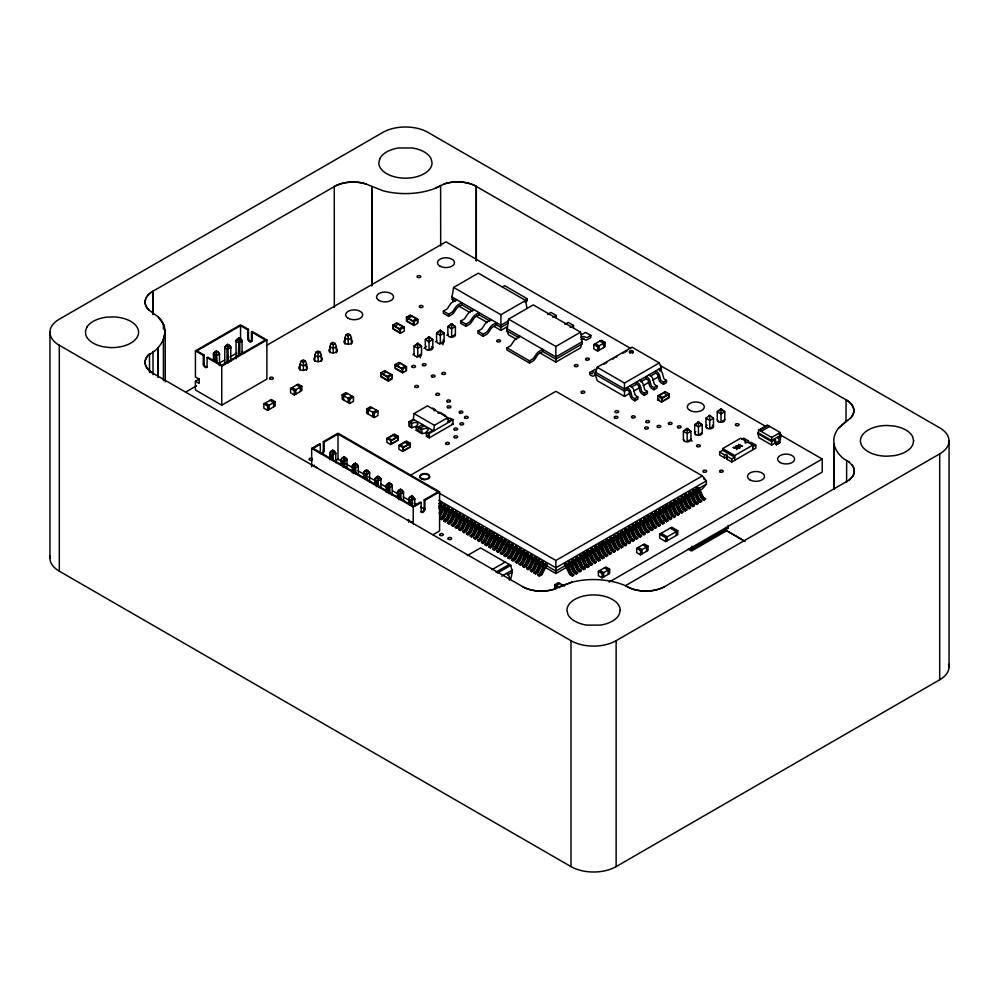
<?xml version="1.0" encoding="UTF-8"?>
<svg xmlns="http://www.w3.org/2000/svg" width="999" height="999" viewBox="0 0 999 999"><rect width="100%" height="100%" fill="white"/><g stroke="black" fill="none" stroke-linecap="round" stroke-linejoin="round"><path stroke-width="1.5" d="M780.207 440.097L780.931 436.263L780.207 432.505L771.665 437.425L771.665 445.03L775.324 442.919M774.525 439.96C776.997 435.914 773.513 450.237 779.769 441.62L779.769 442.757L776.273 444.78L775.049 443.119A2.135 1.236 60 0 1 775.024 442.532L774.525 439.96L771.603 441.645L758.054 433.816L758.778 429.995L767.319 425.062L780.207 432.505M778.271 438.099L778.021 436.813L779.769 441.62M417.395 427.11L414.81 426.76L411.75 427.759L408.928 426.123L408.928 421.79L413.324 419.243L414.098 413.586L427.46 405.869L447.777 417.607L448.551 422.365L447.614 421.828L452.01 419.293M447.777 417.607L434.415 425.312L433.641 430.981L413.324 419.243M453.084 301.773L452.01 296.99L453.621 287.437L478.346 273.164L525.636 300.462L527.022 308.666M516.658 339.473L508.553 334.79L506.943 330.881L508.553 319.143L533.279 304.87L580.569 332.18L582.18 341.745L580.569 347.827L555.844 362.1L539.635 352.734M382.317 190.472L366.321 184.141A26.498 15.297 0 0 0 334.328 186.576L152.859 291.258A26.598 15.36 0 0 0 148.639 309.79L158.142 316.845L163.374 324.288L165.185 332.242L163.374 340.184L163.474 380.482M510.764 578.921L512.35 572.127L510.764 565.334L480.581 547.902L467.307 555.569M344.892 343.956L344.892 337.799L346.079 334.752L348.127 333.566L350.274 334.815L351.461 337.899L351.461 344.056M300.05 370.204L300.05 364.048L301.261 360.989L303.284 359.827L305.407 361.051L306.618 364.148L306.618 370.292M314.797 361.338L314.797 355.182L316.009 352.123L318.019 350.961L320.142 352.185L321.366 355.282L321.366 361.426M329.845 352.647L329.845 346.491L331.056 343.444L333.079 342.27L335.202 343.506L336.413 346.591L336.413 352.747M629.82 393.356L624.475 396.441L597.277 380.731L595.129 374.213L597.152 367.27L632.005 347.153L659.315 362.924L661.35 367.707L661.35 369.88L659.515 370.929M606.318 363.174L606.418 362.962A4.083 2.36 60 0 1 606.905 362.4M625.436 352.135L625.524 351.935A4.083 2.36 60 0 1 625.836 351.523M439.098 506.893L440.222 504.395L441.858 503.446L438.898 508.716M439.16 513.224L442.52 505.719L444.155 504.782L445.616 505.619L440.422 515.896M440.072 512.549L442.869 506.293L444.155 505.556L445.616 506.406M440.072 515.322L443.981 506.568L445.616 505.619M442.37 516.645L446.278 507.892L447.914 506.943L449.375 507.792L444.193 518.069L441.521 519.605L440.059 518.756L442.37 516.645L443.831 517.482L447.752 508.741L449.375 507.792M446.078 509.715L442.719 517.22L440.059 518.756M446.128 518.818L450.037 510.064L451.673 509.115L453.146 509.965L447.952 520.242L445.292 521.778L443.818 520.929L446.128 518.818L447.602 519.655L451.511 510.914L453.146 509.965M449.837 511.888L446.478 519.393L443.818 520.929M449.887 520.991L453.808 512.237L455.432 511.288L456.905 512.137L451.71 522.415L449.051 523.951L447.577 523.101L449.887 520.991L451.361 521.828L455.269 513.086L456.905 512.137M453.658 523.151L457.567 514.41L459.203 513.461L460.664 514.31L455.469 524.587L452.809 526.123L451.348 525.274L453.658 523.151L455.119 524L459.028 515.259L460.664 514.31M454.57 522.489L456.243 518.731M457.417 525.324L461.326 516.583L462.962 515.634L464.435 516.483L459.24 526.76L456.568 528.296L455.107 527.447L457.417 525.324L458.878 526.173L462.799 517.432L464.435 516.483M459.453 522.152L461.688 517.157L462.962 516.421L464.435 517.27M461.176 527.497L465.097 518.756L466.72 517.807L468.194 518.656L462.999 528.933L460.339 530.469L458.866 529.62L461.176 527.497L462.649 528.346L466.558 519.605L468.194 518.656M464.885 520.579L461.538 528.084L458.866 529.62M464.947 529.67L468.856 520.929L470.492 519.98L471.953 520.829L466.758 531.093L464.098 532.642L462.637 531.793L464.947 529.67L466.408 530.519L470.317 521.778L471.953 520.829M465.297 530.257L469.205 521.503M468.706 531.843L472.614 523.101L474.25 522.152L475.711 523.001L470.529 533.266L467.857 534.815L466.396 533.966L468.706 531.843L470.167 532.692L474.088 523.938L475.711 523.001M469.055 532.43L472.964 523.676M472.465 534.015L476.373 525.274L478.009 524.325L479.483 525.174L474.288 535.439L471.628 536.987L470.154 536.138L472.465 534.015L473.938 534.865L477.847 526.111L479.483 525.174M473.376 533.341L476.735 525.849M476.223 536.188L480.144 527.447L481.768 526.498L483.241 527.347L478.046 537.612L475.387 539.148L473.913 538.311L476.223 536.188L477.697 537.037L481.605 528.284L483.241 527.347M476.585 536.763L479.932 529.27M479.995 538.361L483.903 529.607L485.539 528.671L487 529.52L481.818 539.785L479.145 541.321L477.684 540.484L479.995 538.361L481.456 539.21L485.364 530.457L487 529.52M480.344 538.936L484.253 530.194L485.539 529.458L487 530.294M483.753 540.534L487.662 531.78L489.298 530.844L490.771 531.693L485.576 541.957L482.917 543.493L481.443 542.657L483.753 540.534L485.214 541.383L489.135 532.629L490.771 531.693M486.338 536.113L488.024 532.367M487.512 542.707L491.433 533.953L493.056 533.016L494.53 533.866L489.335 544.13L486.675 545.666L485.202 544.817L487.512 542.707L488.986 543.556L492.894 534.802L494.53 533.866M488.424 542.032L491.221 535.789M491.283 544.88L495.192 536.126L496.828 535.189L498.289 536.038L493.094 546.303L490.434 547.839L488.973 546.99L491.283 544.88L492.744 545.729L496.653 536.975L498.289 536.038M488.973 546.99L491.633 545.454L494.98 537.962M495.042 547.052L498.951 538.299L500.586 537.362L502.047 538.211L496.865 548.476L494.193 550.012L492.732 549.163L495.042 547.052L496.503 547.902L500.424 539.148L502.047 538.211M498.751 540.134L495.392 547.627L496.865 548.476M498.801 549.225L502.709 540.471L504.345 539.535L505.819 540.384L500.624 550.649L497.964 552.185L496.491 551.336L498.801 549.225L500.274 550.074L504.183 541.321L505.819 540.384M499.712 548.551L504.345 539.535M502.559 551.398L506.481 542.644L508.116 541.708L509.577 542.557L504.383 552.822L501.723 554.358L500.249 553.508L502.559 551.398L504.033 552.247L507.942 543.493L509.577 542.557M503.484 550.724L506.83 543.219L508.116 542.482L509.577 543.331M506.331 553.571L510.239 544.817L511.875 543.881L513.336 544.717L508.154 554.994L505.482 556.53L504.02 555.681L506.331 553.571L507.792 554.42L511.713 545.666L513.336 544.717M510.039 546.64L506.68 554.145L504.02 555.681M510.089 555.744L513.998 546.99L515.634 546.053L517.107 546.89L511.913 557.167L509.253 558.703L507.779 557.854L510.089 555.744L511.563 556.593L515.472 547.839L517.107 546.89M513.798 548.813L510.439 556.318L507.779 557.854M513.848 557.917L517.769 549.163L519.393 548.226L520.866 549.063L515.671 559.34L513.011 560.876L511.538 560.027L513.848 557.917L515.322 558.766L519.23 550.012L520.866 549.063M517.619 560.089L521.528 551.336L523.164 550.387L524.625 551.236L519.43 561.513L516.77 563.049L515.309 562.2L517.619 560.089L519.08 560.926L522.989 552.185L524.625 551.236M518.531 559.415L520.204 555.669M521.378 562.262L525.287 553.508L526.923 552.559L528.384 553.409L523.201 563.686L520.529 565.222L519.068 564.373L521.378 562.262L522.839 563.099L526.76 554.358L528.384 553.409M523.414 559.09L525.649 554.083L526.923 553.346L528.384 554.195M525.137 564.435L529.045 555.681L530.681 554.732L532.155 555.581L526.96 565.859L524.3 567.395L522.827 566.545L525.137 564.435L526.61 565.272L530.519 556.53L532.155 555.581M528.846 557.504L525.499 565.009L522.827 566.545M528.908 566.595L532.817 557.854L534.453 556.905L535.914 557.754L530.719 568.031L528.059 569.567L526.598 568.718L528.908 566.595L530.369 567.444L534.278 558.703L535.914 557.754M529.258 567.182L533.166 558.429M532.667 568.768L536.575 560.027L538.211 559.078L539.672 559.927L534.49 570.204L531.818 571.74L530.357 570.891L532.667 568.768L534.128 569.617L538.049 560.876L539.672 559.927M533.016 569.355L534.14 566.858M535.252 564.348L536.925 560.601M536.426 570.941L540.334 562.2L541.97 561.251L543.444 562.1L538.249 572.377L535.589 573.913L534.115 573.064L536.426 570.941L537.899 571.79L541.808 563.049L543.444 562.1M537.337 570.279L540.696 562.774M540.184 573.114L544.105 564.373L545.729 563.424L547.202 564.273L542.007 574.537L539.348 576.086L537.874 575.237L540.184 573.114L541.658 573.963L545.566 565.222L547.202 564.273M543.893 566.196L540.546 573.701L542.007 574.537M411.001 497.052L411.75 495.754L414.76 498.351L414.76 505.981M410.714 475.124L555.869 391.308L702.384 475.899L706.368 480.894L706.368 484.153L702.384 488.923L555.869 573.513L438.936 506.006M213.474 361.101L213.474 353.471L216.483 350.861L219.493 353.471L219.493 365.684M224.763 364.61L224.763 346.953L227.772 344.343L230.781 346.953L230.781 361.563M236.039 358.753L236.039 340.434L239.048 337.824L242.07 340.434L242.07 354.17M329.732 459.715L329.732 452.734L332.742 450.137L335.751 452.734L335.751 462.762M352.297 472.752L352.297 465.771L355.307 463.161L358.316 465.771L358.316 474.925M374.875 484.253L374.875 478.808L377.884 476.198L380.894 478.808L380.894 487.962M386.163 492.295L386.163 485.327L389.173 482.717L392.182 485.327L392.182 495.354M397.452 497.29L397.452 491.833L400.462 489.235L403.471 491.833L403.471 500.998M434.066 410.876L435.452 409.727L432.629 408.104M849.1 480.032L852.172 476.973A26.498 15.297 0 0 0 852.209 465.272L848.763 461.813M838.623 428.146L845.978 421.303M416.633 356.943L421.528 354.121L421.528 346.154L417.769 343.256L414.011 346.154L414.011 354.121L412.874 354.782M427.922 350.437L432.817 347.602L432.817 339.635L429.058 336.738L425.287 339.635L425.287 347.602L424.163 348.264M439.21 343.918L444.105 341.096L444.105 333.117L440.347 330.232L436.575 333.117L436.575 341.096L435.452 341.745M450.499 337.4L455.394 334.578L455.394 326.598L451.635 323.713L447.864 326.598L447.864 334.578L446.74 335.227M692.045 441.233L690.921 439.273L690.921 431.293L687.15 428.409L683.391 431.293L683.391 439.273L684.527 441.233M698.438 421.89L698.438 434.927L702.21 432.754L702.21 424.787L698.438 421.89L694.68 424.787L694.68 432.754L695.804 434.715M712.362 425.149A3.721 2.148 0 0 1 712.362 428.196A3.721 2.148 0 0 1 707.092 428.196L705.968 426.236L705.968 418.269L709.727 415.372L713.486 418.269L713.486 426.236L709.727 428.409L709.727 415.372M721.016 408.866L721.016 421.903L724.774 419.73L724.774 411.75L721.016 408.866L717.257 411.75L717.257 419.73L718.381 421.678M149.675 354.008L148.601 354.67A26.598 15.36 0 0 0 152.835 373.201L522.589 586.6A26.498 15.297 0 0 0 554.582 589.035L572.04 582.18A53.209 30.719 0 0 1 624.937 585.476L627.085 586.575A26.598 15.36 0 0 0 664.647 586.613L849.187 480.069L852.272 476.998A26.598 15.36 0 0 0 852.309 465.247M847.477 420.417L850.311 418.381A26.598 15.36 0 0 0 846.091 399.837L476.248 186.401A26.498 15.297 0 0 0 444.268 183.966L435.377 188.199M728.159 527.247L728.159 528.109L692.045 548.963L690.546 548.963M687.936 549.2L692.045 550.711L725.149 531.593L725.149 530.719M426.848 432.704L421.903 433.628L416.258 430.369L416.258 426.024L417.994 424.263L417.395 422.764L414.81 422.415L411.75 423.414L408.928 421.79M416.258 430.369L417.058 429.82M444.805 416.146L445.604 415.596L439.972 412.337L437.974 413.136M447.065 419.205L450.124 418.206L452.947 419.83L452.947 424.175L429.245 437.862L426.423 436.226L426.423 431.88L428.159 430.119L428.022 429.033L425.974 428.234L421.903 429.283L416.258 426.024M426.423 436.226L427.222 435.676M252.223 331.531L266.895 339.997L266.895 379.096L221.753 405.169L195.417 389.96L195.417 381.268L199.176 383.441L199.176 379.096L195.417 376.935L195.417 350.861L240.559 324.8L248.464 329.358L248.464 338.049A2.66 1.536 60 0 0 250.337 341.308A2.66 1.536 60 0 0 252.223 340.222L252.223 331.531L251.473 331.968L251.473 340.659A2.66 1.536 60 0 1 249.588 341.745A2.66 1.536 60 0 1 247.702 338.486L247.702 329.795L240.559 325.662L196.915 350.861L204.058 354.995L204.058 363.673A2.66 1.536 60 0 0 205.22 366.358A2.66 1.536 60 0 0 207.28 367.07M195.417 350.861L203.309 355.419L204.058 354.995M247.702 329.795L248.464 329.358M213.474 353.471L216.483 350.861L217.233 352.16M224.763 346.953L227.772 344.343L230.781 346.953M236.039 340.434L237.175 339.785M203.309 355.419L203.309 364.111A2.66 1.536 60 0 0 205.195 367.37A2.66 1.536 60 0 0 207.08 366.283L207.08 357.592L207.829 357.167L221.753 365.197L265.397 339.997L251.473 331.968M203.309 364.111L204.058 363.673M247.702 338.486L248.464 338.049M251.473 340.659L252.223 340.222M219.393 363.074L224.688 360.027M229.982 356.968L236.588 353.159M195.417 381.268L199.4 378.971M207.08 357.592L221.753 366.071L266.895 339.997M185.677 392.108L196.466 385.876M266.596 345.392L445.991 241.82L630.731 348.476M316.009 352.123L318.132 353.359L320.142 352.185M331.056 343.444L333.179 344.667L335.202 343.506M346.079 334.752L348.226 335.989L350.274 334.815M301.261 360.989L303.396 362.225L305.407 361.051M321.366 355.282L318.169 357.13L314.797 355.182M336.413 346.591L333.216 348.439L329.845 346.491M351.461 337.899L348.264 339.747L344.892 337.799M306.618 364.148L303.421 365.996L300.05 364.048M392.894 325.037L396.74 322.814L404.258 327.16L404.258 331.069L400.424 333.291L392.894 328.946L392.894 325.037L400.424 329.383L404.258 327.16M406.443 317.22L410.277 314.997L417.807 319.343L417.807 323.251L413.973 325.474L406.443 321.129L406.443 317.22L413.973 321.566L417.807 319.343M408.104 317.133L410.651 315.647L416.296 318.481L412.462 321.129M263.848 403.871L271.378 399.525L275.137 401.698L275.137 406.044L267.607 410.389L263.848 408.216L263.848 403.871L267.607 406.044L275.137 401.698M290.547 388.449L298.077 384.116L301.835 386.288L301.835 390.621L294.305 394.967L290.547 392.794L290.547 388.449L294.305 390.621L301.835 386.288M456.518 299.6L452.984 301.648A7.78 4.495 -60 0 0 450.062 304.545L447.477 308.454A1.736 0.999 -60 0 1 446.828 309.103L443.356 311.114L443.356 313.286L448.613 316.321L452.023 314.36A4.396 2.535 -60 0 0 453.996 312.412L456.268 308.941A5.12 2.96 -60 0 1 458.566 306.668L461.788 304.807L472.49 310.989M443.356 311.114L448.613 314.148L452.097 312.138A1.736 0.999 -60 0 0 452.747 311.501L455.332 307.58A7.78 4.495 -60 0 1 458.254 304.695L461.788 302.635L461.788 304.807M502.447 287L504.695 285.702L527.235 298.726L527.235 300.899L524.975 302.21M473.826 309.59L470.292 311.638A7.78 4.495 -60 0 0 467.37 314.535L464.785 318.444A1.736 0.999 -60 0 1 464.135 319.093L460.664 321.104L460.664 323.276L465.921 326.311L469.33 324.35A4.396 2.535 -60 0 0 471.303 322.402L473.576 318.931A5.12 2.96 -60 0 1 475.874 316.671L479.095 314.81L489.797 320.979M416.508 344.705L414.011 346.154L417.769 348.326L421.528 346.154L419.018 344.705M418.519 343.693L417.02 343.693M429.807 337.175L425.287 339.635L429.058 341.808L432.817 339.635L429.058 337.462M439.085 331.668L436.575 333.117L440.347 335.289L444.105 333.117L441.595 331.668M441.096 330.657L439.585 330.657M452.385 324.151L447.864 326.598L451.635 328.771L455.394 326.598L450.874 324.151M342.17 394.792L345.941 392.619L353.459 396.965L353.459 401.311L349.7 403.484L342.17 399.138L342.17 394.792L349.7 399.138L353.459 396.965M380.856 372.827L384.702 370.604L392.22 374.95L392.22 378.858L388.386 381.081L380.856 376.735L380.856 372.827L388.386 377.172L392.22 374.95M395.154 364.573L398.988 362.35L406.518 366.695L406.518 370.604L402.684 372.827L395.154 368.481L395.154 364.573L402.684 368.918L406.518 366.695M460.664 321.104L465.921 324.151L469.405 322.14A1.736 0.999 -60 0 0 470.054 321.491L472.639 317.57A7.78 4.495 -60 0 1 475.561 314.685L479.095 312.637L479.095 314.81M347.44 393.494L343.681 395.666L343.681 400.012M351.96 396.091L348.189 398.264L348.189 402.609M491.133 319.58L487.599 321.641A7.78 4.495 -60 0 0 484.677 324.525L482.092 328.446A1.736 0.999 -60 0 1 481.443 329.083L477.972 331.094L477.972 333.266L483.229 336.313L486.638 334.34A4.396 2.535 -60 0 0 488.611 332.392L490.884 328.921A5.12 2.96 -60 0 1 493.181 326.661L496.403 324.8L500.911 327.397L508.441 323.064M524.987 300.025L527.235 298.726M453.621 287.437L500.911 314.735L525.636 300.462M389.285 379.682L391.845 378.209M477.972 331.094L483.229 334.141L486.713 332.13A1.736 0.999 -60 0 0 487.362 331.481L489.947 327.572A7.78 4.495 -60 0 1 492.869 324.675L496.403 322.627L496.403 324.8M508.441 320.891L500.911 325.237L452.01 296.99M494.155 326.486L500.911 330.382L507.417 326.623M366.733 408.891L370.492 406.718L378.022 411.064L378.022 415.409L374.263 417.57L366.733 413.236L366.733 408.891L374.263 413.236L378.022 411.064M372.003 407.58L368.244 409.752L368.244 414.098M376.523 410.189L372.752 412.362L372.752 416.708M311.663 466.795L311.663 448.389L319.568 443.831L320.317 444.268L320.317 452.959M320.966 453.808A2.66 1.536 -60 0 0 323.326 450.349L323.326 441.658L337.999 433.191L439.585 491.833L439.585 530.944L433.004 534.74M320.317 444.268L313.174 448.389L413.249 506.168L420.404 502.047L421.153 502.485L421.153 511.176A2.66 1.536 -60 0 0 423.039 512.262A2.66 1.536 -60 0 0 424.912 509.003L424.912 500.312L439.585 491.833M323.326 441.658L324.088 442.095L337.999 434.053L438.086 491.833L424.163 499.875L424.163 508.566A2.66 1.536 -60 0 1 423.002 511.238A2.66 1.536 -60 0 1 420.954 511.95M547.577 314.36L550.961 312.412L556.218 315.459L556.218 317.632M520.117 336.313L516.583 338.374A7.78 4.495 -60 0 0 513.661 341.258L511.076 345.179A1.736 0.999 -60 0 1 510.427 345.816L506.955 347.827L506.955 350L529.495 363.024L532.904 361.051A4.396 2.535 -60 0 0 534.865 359.103L537.15 355.632A5.12 2.96 -60 0 1 539.448 353.371L542.669 351.511L555.844 359.116L582.18 343.906M552.847 317.407L556.218 315.459M329.732 452.734L332.742 450.137L333.491 451.436M314.298 465.122L313.549 465.559L317.033 467.569M564.885 324.363L568.269 322.402L573.526 325.449L573.526 327.622M335.389 460.764L337.999 459.253L340.671 460.801M570.154 327.397L573.526 325.449M414.26 419.792L409.865 422.327L409.865 426.673M386.875 438.386L394.405 434.041L398.239 436.251L398.239 440.159L390.721 444.505L386.875 442.295L386.875 438.386L391.096 440.809L397.864 436.9L397.864 439.947L391.096 443.856L391.096 440.809M387.25 438.598L394.031 434.69L397.864 436.9M398.239 436.251L390.721 440.596L390.721 444.505M506.955 347.827L529.495 360.851L532.966 358.841A1.736 0.999 -60 0 0 533.628 358.191L536.201 354.27A7.78 4.495 -60 0 1 539.123 351.386L542.669 349.338L542.669 351.511M508.553 319.143L555.844 346.453L580.569 332.18M422.54 424.575L418.144 427.11L418.144 431.456M352.297 465.771L355.307 463.161L358.316 465.771M424.425 425.661L420.03 428.196L420.03 432.542M398.913 445.329L406.443 440.984L410.277 443.206L410.277 447.115L402.759 451.461L398.913 449.238L398.913 445.329L402.759 447.552L410.277 443.206M399.3 445.554L406.069 441.633L409.902 443.856L409.902 446.89L403.134 450.811L403.134 447.764L409.902 443.856M580.894 339.448A5.12 2.96 -60 0 1 583.179 339.061L585.464 339.897A4.396 2.535 -60 0 0 587.437 339.573L590.834 337.612L590.834 335.439L587.362 337.437A1.736 0.999 -60 0 1 586.713 337.55L584.128 336.613A7.78 4.495 -60 0 0 581.206 337.1L580.918 337.262M582.18 341.745L555.844 356.943L506.943 328.708M432.692 430.432L428.296 432.967L428.296 437.312M426.423 431.88L429.245 433.516L452.947 419.83M593.843 344.568L601.373 340.222L605.132 342.395L605.132 346.74L597.614 351.086L593.843 348.913L593.843 344.568L597.614 346.74L605.132 342.395M374.875 478.808L377.884 476.198L380.894 478.808M386.163 485.327L389.173 482.717L392.182 485.327M595.879 371.865A1.411 0.812 60 0 0 595.516 372.215L594.442 375.137A4.071 2.348 60 0 1 591.733 375.774L589.822 374.675L589.822 372.502L592.832 370.766M397.452 491.833L400.462 489.235L403.471 491.833M597.152 367.27L624.475 383.042L659.315 362.924M311.663 448.389L413.249 507.042L421.153 502.485M661.35 367.707L624.475 388.986L595.129 372.04M629.932 385.839L631.493 386.75A4.083 2.36 60 0 1 633.803 389.985L635.027 394.642A1.399 0.812 60 0 0 635.814 395.741L637.824 396.915L637.824 399.088L634.815 400.824L632.904 399.725A4.071 2.348 60 0 1 630.207 395.954L629.133 391.795A1.411 0.812 60 0 0 628.184 390.484L626.922 389.747L624.475 391.158L595.129 374.213M631.243 387.25L636.475 384.228L637.737 384.965A1.411 0.812 60 0 1 638.686 386.276L639.76 390.434A4.071 2.348 60 0 0 642.469 394.205L644.38 395.304L647.389 393.569L647.389 391.396L645.379 390.234A1.399 0.812 60 0 1 644.58 389.123L643.356 384.465A4.083 2.36 60 0 0 641.046 381.243L639.485 380.319M640.796 381.743L646.028 378.721L647.302 379.445A1.411 0.812 60 0 1 648.239 380.769L649.313 384.915A4.071 2.348 60 0 0 652.022 388.686L653.933 389.797L656.942 388.049L656.942 385.889L654.932 384.715A1.399 0.812 60 0 1 654.133 383.604L652.921 378.946A4.083 2.36 60 0 0 650.599 375.724L649.038 374.8M650.349 376.223L655.594 373.201L656.855 373.926A1.411 0.812 60 0 1 657.804 375.249L658.865 379.408A4.071 2.348 60 0 0 661.575 383.166L663.486 384.278L666.495 382.542L666.495 380.369L664.485 379.195A1.399 0.812 60 0 1 663.698 378.097L662.474 373.439A4.083 2.36 60 0 0 660.164 370.204L658.603 369.293M441.858 503.446L440.384 502.609L438.748 503.546L440.222 504.395M633.828 391.046L640.496 387.187M643.169 385.639L648.513 382.555M652.522 380.244L659.203 376.386M412.125 521.603L411.376 522.027L407.879 520.017M626.922 389.747L626.922 387.575L628.483 388.499A4.083 2.36 60 0 1 630.794 391.72L632.017 396.378A1.399 0.812 60 0 0 632.804 397.49L634.815 398.651L637.824 396.915M636.475 384.228L636.475 382.055L638.036 382.979A4.083 2.36 60 0 1 640.347 386.201L641.57 390.859A1.399 0.812 60 0 0 642.369 391.97L644.38 393.144L647.389 391.396M646.028 378.721L646.028 376.548L647.589 377.46A4.083 2.36 60 0 1 649.912 380.694L651.123 385.339A1.399 0.812 60 0 0 651.922 386.451L653.933 387.624L656.942 385.889M655.594 373.201L655.594 371.029L657.155 371.94A4.083 2.36 60 0 1 659.465 375.174L660.689 379.832A1.399 0.812 60 0 0 661.475 380.931L663.486 382.105L666.495 380.369M440.059 517.969L441.521 518.818L443.831 517.482M657.692 395.966L665.222 391.62L669.055 393.843L669.055 397.752L661.538 402.098L657.692 399.875L657.692 395.966L661.538 398.189L669.055 393.843M658.066 396.191L662.587 393.581M664.847 392.282L663.711 392.932L667.557 395.142M443.818 520.142L445.292 520.991L447.602 519.655M457.917 514.985L459.203 513.461M657.692 399.875L659.203 399.013M447.577 523.101L450.249 521.565L455.432 511.288M447.577 522.315L449.051 523.164L451.361 521.828M451.348 524.487L452.809 525.337L455.119 524M465.447 519.33L466.72 518.593L468.194 519.443M455.107 526.66L456.568 527.509L458.878 526.173M458.866 528.833L460.339 529.682L462.649 528.346M462.637 531.006L464.098 531.855L466.408 530.519M466.396 533.179L467.857 534.028L470.167 532.692M470.154 535.352L471.628 536.201L473.938 534.865M473.913 537.524L475.387 538.374L477.697 537.037M477.684 539.697L479.145 540.546L481.456 539.21M481.443 541.87L482.917 542.719L485.214 541.383M485.202 544.817L487.874 543.281M485.202 544.043L486.675 544.892L488.986 543.556M687.15 429.12L683.391 431.293L687.15 433.466L690.921 431.293L688.411 429.845M721.016 409.578L717.257 411.75L721.016 413.923L724.774 411.75L720.267 409.29M687.911 428.846L686.4 428.846M699.2 422.327L697.689 422.327M710.476 415.809L708.978 415.809M721.016 409.727L721.765 409.29M499.3 538.886L500.586 537.362M488.973 546.216L490.434 547.065L492.744 545.729M713.486 418.269L709.727 420.442L705.968 418.269M492.732 548.389L494.193 549.238L496.503 547.902M690.921 439.273L687.15 441.446L687.15 428.409M496.491 550.561L497.964 551.411L500.274 550.074M500.249 552.734L501.723 553.571L504.033 552.247M504.02 554.907L505.482 555.744L507.792 554.42M507.779 557.08L509.253 557.917L511.563 556.593M521.878 551.91L523.164 550.387M491.883 569.755L505.157 562.1M511.538 560.027L514.21 558.491L519.393 548.226M511.538 559.24L513.011 560.089L515.322 558.766M495.979 572.115L509.24 564.46M497.502 573.001L510.764 565.334M515.309 561.413L516.77 562.262L519.08 560.926M529.408 556.256L530.681 555.519L532.155 556.368M519.068 563.586L520.529 564.435L522.839 563.099M741.733 439.285L743.743 438.136L748.638 440.959A1.598 0.924 0 0 0 748.638 442.257A1.598 0.924 0 0 0 750.886 442.257L755.781 445.079L755.781 448.101L731.705 462.013L726.81 459.19A1.598 0.924 0 0 0 726.81 457.879A1.598 0.924 0 0 0 724.55 457.879L719.667 455.057L719.667 452.035L724.55 454.857A1.598 0.924 0 0 1 726.81 454.857A1.598 0.924 0 0 1 726.81 456.168L731.705 458.991L734.715 457.242L722.677 450.299L722.677 448.588L740.734 438.174L745.616 440.996L745.616 442.694A1.598 0.924 0 0 0 745.204 443.106M501.76 576.211L512.35 570.092M719.667 452.035L722.677 450.299M507.642 574.85L512.35 572.127M759.427 430.369L767.969 425.437M522.827 565.759L524.3 566.608L526.61 565.272M733.254 447.527L736.051 447.527L736.026 445.916L736.675 447.589L739.61 447.989L736.763 447.964L736.787 449.612L736.138 447.914L733.254 447.515L736.138 447.927M738.536 444.48L742.557 446.291L737.349 445.716L739.997 447.764L736.413 445.691L741.358 446.116L738.536 444.468M761.176 431.368L769.705 426.448M526.598 567.932L528.059 568.781L530.369 567.444M530.357 570.104L531.818 570.953L534.128 569.617M722.677 448.588L734.715 455.544L752.771 445.117L752.771 449.85M534.115 573.064L536.775 571.528M438.936 492.969L555.869 560.476L702.384 475.899M752.771 446.828L755.781 445.079M534.115 572.277L535.589 573.126L537.899 571.79M780.931 435.127L771.603 440.509L758.054 432.679M537.874 574.45L539.348 575.299L541.658 573.963M778.021 437.949L780.931 436.263M706.368 480.894L555.869 567.782L438.973 500.287M564.547 564.273L566.008 563.424L567.644 564.373L571.553 573.114L573.863 575.237L572.402 576.086L569.742 574.537L564.547 564.273L566.183 565.222L570.092 573.963L572.402 575.299L573.863 574.45M568.306 562.1L569.78 561.251L571.403 562.2L575.324 570.941L577.634 573.064L576.161 573.913L573.501 572.377L568.306 562.1L569.942 563.049L573.851 571.79L576.161 573.126L577.634 572.277M572.065 559.927L573.538 559.078L575.174 560.027L579.083 568.768L581.393 570.891L579.932 571.74L577.26 570.204L572.065 559.927L573.701 560.876L577.622 569.617L579.932 570.953L581.393 570.104M575.836 557.754L577.297 556.905L578.933 557.854L582.842 566.595L585.152 568.718L583.691 569.567L581.031 568.031L575.836 557.754L577.472 558.703L581.381 567.444L583.691 568.781L585.152 567.932M579.595 555.581L581.068 554.732L582.692 555.681L586.613 564.435L588.923 566.545L587.449 567.395L584.79 565.859L579.595 555.581L581.231 556.53L585.139 565.272L587.449 566.608L588.923 565.759M583.354 553.409L584.827 552.559L586.463 553.508L590.372 562.262L592.682 564.373L591.208 565.222L588.548 563.686L583.354 553.409L584.989 554.358L588.898 563.099L591.208 564.435L592.682 563.586M587.125 551.236L588.586 550.387L590.222 551.336L594.13 560.089L596.44 562.2L594.979 563.049L592.307 561.513L587.125 551.236L588.748 552.185L592.669 560.926L594.979 562.262L596.44 561.413M590.884 549.063L592.345 548.226L593.98 549.163L597.902 557.917L600.199 560.027L598.738 560.876L596.078 559.34L590.884 549.063L592.519 550.012L596.428 558.766L598.738 560.089L600.199 559.24M594.642 546.89L596.116 546.053L597.752 546.99L601.66 555.744L603.97 557.854L602.497 558.703L599.837 557.167L594.642 546.89L596.278 547.839L600.187 556.593L602.497 557.917L603.97 557.08M598.413 544.717L599.875 543.881L601.51 544.817L605.419 553.571L607.729 555.681L606.268 556.53L603.596 554.994L598.413 544.717L600.037 545.666L603.958 554.42L606.268 555.744L607.729 554.907M602.172 542.557L603.633 541.708L605.269 542.644L609.178 551.398L611.488 553.508L610.027 554.358L607.367 552.822L602.172 542.557L603.808 543.493L607.717 552.247L610.027 553.571L611.488 552.734M605.931 540.384L607.404 539.535L609.028 540.471L612.949 549.225L615.259 551.336L613.786 552.185L611.126 550.649L605.931 540.384L607.567 541.321L611.475 550.074L613.786 551.411L615.259 550.561M609.69 538.211L611.163 537.362L612.799 538.299L616.708 547.052L619.018 549.163L617.544 550.012L614.885 548.476L609.69 538.211L611.326 539.148L615.234 547.902L617.544 549.238L619.018 548.389M613.461 536.038L614.922 535.189L616.558 536.126L620.466 544.88L622.777 546.99L621.316 547.839L618.643 546.303L613.461 536.038L615.084 536.975L619.005 545.729L621.316 547.065L622.777 546.216M617.22 533.866L618.681 533.016L620.317 533.953L624.238 542.707L626.548 544.817L625.074 545.666L622.414 544.13L617.22 533.866L618.856 534.802L622.764 543.556L625.074 544.892L626.548 544.043M620.978 531.693L622.452 530.844L624.088 531.78L627.996 540.534L630.307 542.657L628.833 543.493L626.173 541.957L620.978 531.693L622.614 532.629L626.523 541.383L628.833 542.719L630.307 541.87M624.75 529.52L626.211 528.671L627.847 529.607L631.755 538.361L634.065 540.484L632.604 541.321L629.932 539.785L624.75 529.52L626.373 530.457L630.294 539.21L632.604 540.546L634.065 539.697M628.508 527.347L629.969 526.498L631.605 527.447L635.514 536.188L637.824 538.311L636.363 539.148L633.703 537.612L628.508 527.347L630.144 528.284L634.053 537.037L636.363 538.374L637.824 537.524M632.267 525.174L633.741 524.325L635.364 525.274L639.285 534.015L641.595 536.138L640.122 536.987L637.462 535.439L632.267 525.174L633.903 526.111L637.812 534.865L640.122 536.201L641.595 535.352M636.026 523.001L637.499 522.152L639.135 523.101L643.044 531.843L645.354 533.966L643.88 534.815L641.221 533.266L636.026 523.001L637.662 523.938L641.583 532.692L643.88 534.028L645.354 533.179M639.797 520.829L641.258 519.98L642.894 520.929L646.803 529.67L649.113 531.793L647.652 532.642L644.979 531.093L639.797 520.829L641.433 521.778L645.342 530.519L647.652 531.855L649.113 531.006M643.556 518.656L645.029 517.807L646.653 518.756L650.574 527.497L652.884 529.62L651.41 530.469L648.751 528.933L643.556 518.656L645.192 519.605L649.1 528.346L651.41 529.682L652.884 528.833M647.315 516.483L648.788 515.634L650.424 516.583L654.333 525.324L656.643 527.447L655.169 528.296L652.509 526.76L647.315 516.483L648.95 517.432L652.859 526.173L655.169 527.509L656.643 526.66M651.086 514.31L652.547 513.461L654.183 514.41L658.091 523.151L660.401 525.274L658.94 526.123L656.268 524.587L651.086 514.31L652.709 515.259L656.63 524L658.94 525.337L660.401 524.487M654.845 512.137L656.306 511.288L657.941 512.237L661.85 520.991L664.16 523.101L662.699 523.951L660.039 522.415L654.845 512.137L656.48 513.086L660.389 521.828L662.699 523.164L664.16 522.315M658.603 509.965L660.077 509.115L661.7 510.064L665.621 518.818L667.931 520.929L666.458 521.778L663.798 520.242L658.603 509.965L660.239 510.914L664.148 519.655L666.458 520.991L667.931 520.142M662.374 507.792L663.836 506.943L665.471 507.892L669.38 516.645L671.69 518.756L670.229 519.605L667.557 518.069L662.374 507.792L663.998 508.741L667.919 517.482L670.229 518.818L671.69 517.969M666.133 505.619L667.594 504.782L669.23 505.719L673.139 514.473L675.449 516.583L673.988 517.432L671.328 515.896L666.133 505.619L667.769 506.568L671.678 515.322L673.988 516.645L675.449 515.796M669.892 503.446L671.365 502.609L672.989 503.546L676.91 512.3L679.22 514.41L677.747 515.259L675.087 513.723L669.892 503.446L671.528 504.395L675.436 513.149L677.747 514.473L679.22 513.636M673.651 501.273L675.124 500.437L676.76 501.373L680.669 510.127L682.979 512.237L681.505 513.086L678.845 511.55L673.651 501.273L675.287 502.222L679.195 510.976L681.505 512.3L682.979 511.463M677.422 499.113L678.883 498.264L680.519 499.2L684.427 507.954L686.738 510.064L685.277 510.914L682.604 509.378L677.422 499.113L679.045 500.049L682.966 508.803L685.277 510.127L686.738 509.29M681.181 496.94L682.642 496.091L684.278 497.027L688.199 505.781L690.509 507.892L689.035 508.741L686.375 507.205L681.181 496.94L682.816 497.877L686.725 506.63L689.035 507.967L690.509 507.117M684.939 494.767L686.413 493.918L688.049 494.855L691.957 503.608L694.268 505.719L692.794 506.568L690.134 505.032L684.939 494.767L686.575 495.704L690.484 504.458L692.794 505.794L694.268 504.945M688.711 492.594L690.172 491.745L691.808 492.682L695.716 501.436L698.026 503.546L696.565 504.395L693.893 502.859L688.711 492.594L690.334 493.531L694.255 502.285L696.565 503.621L698.026 502.772M692.469 490.422L693.93 489.572L695.566 490.509L699.475 499.263L701.785 501.373L700.324 502.222L697.664 500.686L692.469 490.422L694.105 491.358L698.014 500.112L700.324 501.448L701.785 500.599M696.228 488.249L697.702 487.4L699.325 488.336L703.246 497.09L705.556 499.213L704.083 500.049L701.423 498.513L696.228 488.249L697.864 489.185L701.773 497.939L704.083 499.275L705.556 498.426M564.547 565.059L566.008 564.21L567.295 564.947L570.641 572.452M575.836 558.541L577.297 556.905M579.595 556.368L581.068 555.519L582.342 556.256L584.577 561.263M583.354 554.195L584.827 553.346L586.101 554.083L589.46 561.588M594.642 547.677L596.116 546.053M598.413 545.504L599.875 543.881M602.172 543.331L603.633 542.482L604.919 543.219L608.266 550.724M609.69 538.985L611.163 537.362M620.978 532.467L622.452 530.844M624.75 530.294L626.211 529.458L627.497 530.194M628.508 528.121L629.969 527.285L631.256 528.021L635.164 536.763L633.703 537.612M639.797 521.615L641.258 519.98M643.556 519.443L645.029 518.593L646.303 519.33L648.538 524.325M647.315 517.27L648.788 516.421L650.062 517.157L653.421 524.662M658.603 510.751L660.077 509.115M662.374 508.578L663.836 506.943M666.133 506.406L667.594 505.556L668.88 506.293L672.227 513.798M673.651 502.06L675.124 500.437M684.939 495.541L686.413 493.918M688.711 493.369L690.172 492.519L691.445 493.269M692.469 491.196L693.93 490.359L695.217 491.096L699.125 499.837L697.664 500.686M775.773 443.007L779.27 440.984M572.714 561.313L555.869 571.041L471.216 522.165M575.412 559.752L621.316 533.254M624.013 531.693L640.222 522.34M642.919 520.779L706.368 484.153M566.183 565.222L567.644 564.373M569.942 563.049L571.403 562.2M573.701 560.876L575.174 560.027M577.472 558.703L578.933 557.854M581.231 556.53L582.692 555.681M584.989 554.358L586.463 553.508M588.748 552.185L590.222 551.336M592.519 550.012L593.98 549.163M596.278 547.839L597.752 546.99M600.037 545.666L601.51 544.817M603.808 543.493L605.269 542.644M607.567 541.321L609.028 540.471M611.326 539.148L612.799 538.299M615.084 536.975L616.558 536.126M618.856 534.802L620.317 533.953M622.614 532.629L624.088 531.78M626.373 530.457L627.847 529.607M630.144 528.284L631.605 527.447M633.903 526.111L635.364 525.274M637.662 523.938L639.135 523.101M641.433 521.778L642.894 520.929M645.192 519.605L646.653 518.756M648.95 517.432L650.424 516.583M652.709 515.259L654.183 514.41M656.48 513.086L657.941 512.237M660.239 510.914L661.7 510.064M663.998 508.741L665.471 507.892M667.769 506.568L669.23 505.719M671.528 504.395L672.989 503.546M675.287 502.222L676.76 501.373M679.045 500.049L680.519 499.2M682.816 497.877L684.278 497.027M686.575 495.704L688.049 494.855M690.334 493.531L691.808 492.682M694.105 491.358L695.566 490.509M697.864 489.185L699.325 488.336M595.928 548.414L597.39 547.564M659.889 511.488L661.35 510.639M570.092 573.963L571.553 573.114M573.851 571.79L575.324 570.941M577.622 569.617L579.083 568.768M581.381 567.444L582.842 566.595M585.139 565.272L586.613 564.435M588.898 563.099L590.372 562.262M592.669 560.926L594.13 560.089M596.428 558.766L597.902 557.917M600.187 556.593L601.66 555.744M603.958 554.42L605.419 553.571M607.717 552.247L609.178 551.398M611.475 550.074L612.949 549.225M615.234 547.902L616.708 547.052M619.005 545.729L620.466 544.88M622.764 543.556L624.238 542.707M626.523 541.383L627.996 540.534M630.294 539.21L631.755 538.361M634.053 537.037L635.514 536.188M637.812 534.865L639.285 534.015M641.583 532.692L643.044 531.843M645.342 530.519L646.803 529.67M649.1 528.346L650.574 527.497M652.859 526.173L654.333 525.324M656.63 524L658.091 523.151M660.389 521.828L661.85 520.991M664.148 519.655L665.621 518.818M667.919 517.482L669.38 516.645M671.678 515.322L673.139 514.473M675.436 513.149L676.91 512.3M679.195 510.976L680.669 510.127M682.966 508.803L684.427 507.954M686.725 506.63L688.199 505.781M690.484 504.458L691.957 503.608M694.255 502.285L695.716 501.436M698.014 500.112L699.475 499.263M701.773 497.939L703.246 497.09M584.79 565.859L586.251 565.009L588.923 566.545M588.548 563.686L590.022 562.837M614.885 548.476L616.358 547.627L612.999 540.134M652.509 526.76L653.983 525.911M678.845 511.55L680.319 510.701L678.633 506.955M554.72 589.148L554.72 584.802L558.478 582.642L564.497 586.113M559.989 583.503L556.218 585.676L556.218 588.573M659.69 534.19L671.728 527.247L677.747 530.719L677.747 534.627L665.709 541.583L659.69 538.111L659.69 534.19L665.709 537.674L677.747 530.719M636.738 548.314L644.268 543.968L648.026 546.141L648.026 550.486L640.496 554.832L636.738 552.659L636.738 548.314L640.496 550.486L648.026 546.141M598.364 571.341L605.881 566.995L609.652 569.168L609.652 573.513L602.122 577.859L598.364 575.686L598.364 571.341L602.122 573.513L609.652 569.168M609.115 582.08L822.227 459.041L822.227 472.077L625.299 585.764M59.303 345.267L570.991 640.696A31.931 18.432 0 0 0 616.133 640.696L939.697 453.883A31.931 18.432 0 0 0 939.697 427.822L428.009 132.392A31.931 18.432 0 0 0 382.867 132.392L59.303 319.205A31.931 18.432 0 0 0 59.303 345.267L59.303 571.178L570.991 866.608A31.931 18.432 0 0 0 616.133 866.608L939.697 679.795A31.931 18.432 0 0 0 948.775 664.36M847.552 420.454L838.536 428.121A53.559 30.919 0 0 0 843.893 458.891L848.85 461.775M440.684 185.552L435.439 188.249A53.322 30.782 0 0 1 382.267 190.534M560.114 586.313L572.002 582.13M239.81 339.136L238.299 339.136L239.048 337.824L242.07 340.434M347.04 459.253L343.269 457.954L344.031 456.643L347.04 459.253L347.04 468.419M581.368 334.49L581.443 334.515A1.736 0.999 -60 0 0 582.092 334.403L585.576 332.405L590.834 335.439M596.403 369.792L596.166 369.655A4.083 2.36 60 0 0 593.843 370.217L592.632 373.464A1.399 0.812 60 0 1 591.833 373.651L589.822 372.502M660.401 365.609L765.584 426.336M779.07 434.128L822.227 459.041M758.778 429.995L771.665 437.425M779.769 442.757L778.733 441.695M599.862 341.084L603.633 343.256L603.633 347.602M771.665 445.03L758.778 437.587L758.054 433.816M595.354 343.693L599.113 345.866L599.113 350.212M752.771 445.117L747.876 442.295A1.598 0.924 0 0 1 745.616 442.295A1.598 0.924 0 0 1 745.616 440.996M452.01 299.163L455.394 301.124M506.943 330.881L518.806 337.724M459.028 306.193L469.842 312.437M476.598 316.333L487.4 322.577M428.296 337.175L429.058 337.612M397.115 323.476L403.883 327.385M698.026 503.546L695.366 502.01L692.569 495.766M694.268 505.719L691.595 504.183L687.687 495.442M687.836 506.356L690.509 507.892M744.879 541.246L724.637 529.557L744.792 541.283M684.078 508.528L686.738 510.064M667.931 520.929L665.259 519.393L663.586 515.646M664.16 523.101L661.5 521.565L656.306 511.288M670.229 528.109L676.248 531.593L676.248 535.501M385.077 371.266L386.201 371.915L382.367 374.126M387.325 372.565L391.845 375.174M661.188 533.329L667.22 536.8L667.22 540.709M650.212 528.084L652.884 529.62M649.113 531.793L646.453 530.257L643.094 522.752M635.014 525.849L633.741 524.325M452.01 423.626L452.947 424.175M642.757 544.842L646.515 547.015L646.515 551.361M634.065 540.484L631.405 538.936L628.608 532.692M414.098 413.586L434.415 425.312M630.307 542.657L627.647 541.108L623.726 532.367M638.249 547.452L642.007 549.625L642.007 553.958M623.875 543.281L626.548 544.817M620.117 545.454L622.777 546.99M603.97 557.854L601.298 556.318L597.951 548.813M241.87 351.623L244.48 353.122M600.199 560.027L597.539 558.491L592.345 548.226M296.566 384.977L300.324 387.15L300.324 391.496M292.045 387.587L295.816 389.76L295.816 394.106M604.383 567.869L608.141 570.042L608.141 574.388M599.862 570.466L603.633 572.639L603.633 576.985M585.152 568.718L582.492 567.182L579.133 559.677M577.634 573.064L574.962 571.528L571.053 562.774M269.867 400.399L273.626 402.56L273.626 406.905M449.375 508.578L447.914 506.943M471.953 521.615L470.492 519.98M483.241 528.121L481.768 526.498M490.771 532.467L489.298 530.844M494.53 534.64L493.056 533.016M513.336 545.504L511.875 543.881M517.107 547.677L515.634 546.053M535.914 558.541L534.453 556.905M547.202 565.059L545.729 563.424M265.359 402.997L269.118 405.169L269.118 409.515M440.309 504.32L468.531 520.616M442.52 505.719L443.981 506.568M446.278 507.892L447.752 508.741M450.037 510.064L451.511 510.914M453.808 512.237L455.269 513.086M457.567 514.41L459.028 515.259M461.326 516.583L462.799 517.432M465.097 518.756L466.558 519.605M468.856 520.929L470.317 521.778M472.614 523.101L474.088 523.938M476.373 525.274L477.847 526.111M480.144 527.447L481.605 528.284M483.903 529.607L485.364 530.457M487.662 531.78L489.135 532.629M491.433 533.953L492.894 534.802M495.192 536.126L496.653 536.975M498.951 538.299L500.424 539.148M502.709 540.471L504.183 541.321M506.481 542.644L507.942 543.493M510.239 544.817L511.713 545.666M513.998 546.99L515.472 547.839M517.769 549.163L519.23 550.012M521.528 551.336L522.989 552.185M525.287 553.508L526.76 554.358M529.045 555.681L530.519 556.53M532.817 557.854L534.278 558.703M536.575 560.027L538.049 560.876M540.334 562.2L541.808 563.049M544.105 564.373L545.566 565.222M446.628 508.466L448.101 509.315M451.86 511.488L450.399 510.639L451.673 509.115M495.541 536.713L497.015 537.549M510.589 545.392L512.062 546.241M514.36 547.564L515.821 548.414M424.163 499.875L424.912 500.312M457.767 525.911L459.24 526.76M491.633 545.454L493.094 546.303M521.728 562.837L523.201 563.686M323.326 450.349L324.088 450.786A2.66 1.536 -60 0 1 322.202 454.046M424.163 508.566L424.912 509.003M346.016 463.873L352.684 467.732M358.017 470.816L364.697 474.662M368.693 476.973L375.374 480.831M380.706 483.903L387.375 487.762M392.719 490.846L398.052 493.918M403.396 497.002L408.728 500.087M414.061 503.171L416.733 504.707M420.741 507.017L424.737 509.328M554.72 584.802L559.615 587.637M506.468 573.488L507.355 574.025A3.334 1.923 60 0 1 509.39 577.534L509.403 580.182M158.142 316.845C171.516 328.671 163.012 348.201 148.701 354.695A26.498 15.297 0 0 0 152.909 373.164M412.5 497.052L411.75 495.754L408.741 498.351L408.741 504.458M344.78 457.954L344.031 456.643L341.021 459.253L341.021 464.697M702.334 496.416L697.702 487.4M683.928 497.614L687.275 505.107M680.719 501.036L683.516 507.28M676.548 512.874L671.365 502.609M665.671 509.715L668.468 515.971M657.18 522.489L652.547 513.461M638.773 523.676L642.694 532.43M636.688 529.595L638.373 533.341M619.967 534.54L623.314 542.032M616.758 537.962L619.555 544.205M612.587 549.8L607.404 539.535M601.71 546.64L604.507 552.897M593.219 559.415L588.586 550.387M574.812 560.601L578.733 569.355M348.226 335.989L348.264 344.368M333.179 344.667L333.216 353.059M318.132 353.359L318.169 361.738M303.396 362.225L303.421 370.604M949.05 440.846L949.05 666.758M939.697 453.883L939.697 679.795M846.677 460.514L846.603 482.242M846.003 421.566L846.091 399.837A26.498 15.297 0 0 1 850.224 418.344M834.177 443.918L834.177 488.848M834.078 443.918L834.078 488.848M776.273 443.631L776.273 444.78M734.715 455.544L734.715 460.277M731.705 458.991L731.705 462.013M728.159 525.337L728.159 528.109M726.81 456.168L726.81 459.19M725.149 528.409L725.149 531.593M724.55 454.857L724.55 457.879M705.556 480.119L704.083 478.496L704.083 479.27M704.083 499.275L704.083 500.049M700.324 501.448L700.324 502.222M696.565 503.621L696.565 504.395M693.93 489.572L693.93 490.359M692.794 505.794L692.794 506.568M692.045 546.191L692.045 550.711M690.546 548.389L690.546 550.711M690.172 491.745L690.172 492.519M689.035 507.967L689.035 508.741M685.277 510.127L685.277 510.914M682.642 496.091L682.642 496.865M681.505 512.3L681.505 513.086M678.883 498.264L678.883 499.038M677.747 514.473L677.747 515.259M673.988 516.645L673.988 517.432M670.229 518.818L670.229 519.605M667.594 504.782L667.594 505.556M666.458 520.991L666.458 521.778M665.709 537.674L665.709 541.583M663.486 382.105L663.486 384.278M663.036 397.752L659.203 395.542M662.699 523.164L662.699 523.951M661.538 398.189L661.538 402.098M658.94 525.337L658.94 526.123M655.169 527.509L655.169 528.296M653.933 387.624L653.933 389.797M651.41 529.682L651.41 530.469M648.788 515.634L648.788 516.421M647.652 531.855L647.652 532.642M645.029 517.807L645.029 518.593M644.38 393.144L644.38 395.304M643.88 534.028L643.88 534.815M640.496 550.486L640.496 554.832M640.122 536.201L640.122 536.987M637.499 522.152L637.499 522.939M636.363 538.374L636.363 539.148M634.815 398.651L634.815 400.824M632.604 540.546L632.604 541.321M629.969 526.498L629.969 527.285M628.833 542.719L628.833 543.493M626.211 528.671L626.211 529.458M625.074 544.892L625.074 545.666M624.475 383.042L624.475 396.441M621.316 547.065L621.316 547.839M618.681 533.016L618.681 533.803M617.544 549.238L617.544 550.012M616.133 640.696L616.133 866.608M614.922 535.189L614.922 535.963M613.786 551.411L613.786 552.185M610.027 553.571L610.027 554.358M606.268 555.744L606.268 556.53M603.633 541.708L603.633 542.482M602.497 557.917L602.497 558.703M602.122 573.513L602.122 577.859M598.738 560.089L598.738 560.876M597.614 346.74L597.614 351.086M594.979 562.262L594.979 563.049M591.208 564.435L591.208 565.222M587.449 566.608L587.449 567.395M584.827 552.559L584.827 553.346M583.691 568.781L583.691 569.567M581.068 554.732L581.068 555.519M579.932 570.953L579.932 571.74M576.161 573.126L576.161 573.913M573.538 559.078L573.538 559.865M572.402 575.299L572.402 576.086M570.991 640.696L570.991 866.608M569.78 561.251L569.78 562.037M566.008 563.424L566.008 564.21M555.844 346.453L555.844 362.1M555.869 560.476L555.869 573.513M541.97 561.251L541.97 562.037M539.348 575.299L539.348 576.086M538.211 559.078L538.211 559.865M535.589 573.126L535.589 573.913M531.818 570.953L531.818 571.74M530.681 554.732L530.681 555.519M529.495 360.851L529.495 363.024M528.059 568.781L528.059 569.567M526.923 552.559L526.923 553.346M524.3 566.608L524.3 567.395M520.529 564.435L520.529 565.222M516.77 562.262L516.77 563.049M513.011 560.089L513.011 560.876M509.253 557.917L509.253 558.703M508.116 541.708L508.116 542.482M505.482 555.744L505.482 556.53M501.723 553.571L501.723 554.358M500.911 314.735L500.911 330.382M497.964 551.411L497.964 552.185M496.828 535.189L496.828 535.963M494.193 549.238L494.193 550.012M490.434 547.065L490.434 547.839M486.675 544.892L486.675 545.666M485.539 528.671L485.539 529.458M483.229 334.141L483.229 336.313M482.917 542.719L482.917 543.493M479.145 540.546L479.145 541.321M478.009 524.325L478.009 525.112M476.323 260.714L476.323 186.351A26.598 15.36 0 0 0 444.205 183.916M476.248 186.401L476.248 260.764M475.387 538.374L475.387 539.148M474.25 522.152L474.25 522.939M471.628 536.201L471.628 536.987M467.857 534.028L467.857 534.815M466.72 517.807L466.72 518.593M465.921 324.151L465.921 326.311M464.098 531.855L464.098 532.642M462.962 515.634L462.962 516.421M460.339 529.682L460.339 530.469M456.568 527.509L456.568 528.296M452.809 525.337L452.809 526.123M451.635 323.713L451.635 336.75M449.051 523.164L449.051 523.951M448.613 314.148L448.613 316.321M445.292 520.991L445.292 521.778M444.155 504.782L444.155 505.556M442.982 341.745L442.982 344.717M441.521 518.818L441.521 519.605M440.609 185.502L440.684 245.979M440.347 330.232L440.347 343.269M440.384 502.609L440.384 503.384M429.245 433.516L429.245 437.862M429.058 336.738L429.058 349.775M421.903 429.283L421.903 433.628M420.404 354.782L420.404 357.754M417.769 343.256L417.769 356.293M417.432 319.568L417.432 322.602M413.973 321.566L413.973 325.474M413.249 507.042L413.249 523.913M412.5 506.63L411.75 497.49L410.239 496.615L408.741 499.225L411.001 500.524L414.76 499.225L413.249 496.615L411.75 497.49L411.001 505.107M411.788 316.308L407.954 318.519M411.75 423.414L411.75 427.759M410.277 500.112L410.277 504.695M409.865 499.875L409.865 504.458M408.778 444.505L404.932 442.295M408.641 519.58L408.641 522.19M406.143 369.955L406.143 366.92L400.499 363.224L396.665 365.871M405.02 366.258L401.173 368.481M404.258 447.115L400.424 444.892M402.759 326.735L398.913 328.946M402.684 368.918L402.684 372.827M402.759 447.552L402.759 451.461M401.211 500.112L400.462 490.971L398.951 490.097L397.452 492.707L399.712 494.006L403.471 492.707L401.96 490.097L400.462 490.971L399.712 498.588M400.424 329.383L400.424 333.291M398.988 493.593L398.988 499.7M398.576 493.356L398.576 499.463M398.239 324.126L394.405 326.336M396.74 437.55L392.894 435.339M392.22 440.159L388.386 437.949M390.721 374.513L386.875 376.735M389.922 493.593L389.922 487.5L389.173 484.453L387.674 483.578L386.163 486.188L388.424 487.5L392.182 486.188L390.684 483.578L389.173 484.453L388.424 493.593M388.386 377.172L388.386 381.081M387.699 487.075L387.699 491.658M387.287 486.838L387.287 491.421M378.633 487.087L377.884 477.934L376.386 477.072L374.875 479.67L377.135 480.981L380.894 479.67L379.395 477.072L377.884 477.934L377.135 485.551M376.411 480.556L376.411 486.663M376.011 480.319L376.011 484.902M374.263 413.236L374.263 417.57M369.605 482.317L369.605 472.29L366.596 469.68L363.586 472.29L363.586 478.396M367.357 480.569L366.596 471.416L365.097 470.554L363.586 473.151L365.846 474.463L369.605 473.151L368.107 470.554L366.596 471.416L365.846 479.045M365.122 474.05L365.122 478.621M364.722 473.813L364.722 478.384M356.069 474.05L355.307 464.897L353.808 464.036L352.297 466.645L354.558 467.944L358.316 466.645L356.818 464.036L355.307 464.897L354.558 472.527M353.846 467.532L353.846 473.638M353.434 467.295L353.434 473.401M349.7 399.138L349.7 403.484M344.78 467.532L344.78 461.426L344.031 458.391L342.52 457.517L341.021 460.127L343.269 461.426L347.04 460.127L345.529 457.517L344.031 458.391L343.269 467.532M342.557 461.014L342.557 465.596M342.145 460.776L342.145 465.359M337.999 434.053L337.999 459.253M334.328 307.405L334.265 186.526A26.598 15.36 0 0 1 366.371 184.078M333.491 461.014L332.742 451.873L331.231 450.999L329.732 453.608L331.98 454.907L335.751 453.608L334.24 450.999L332.742 451.873L331.98 459.49M331.268 454.495L331.268 459.078M330.856 454.258L330.856 458.841M324.088 442.095L324.088 450.786M294.305 390.621L294.305 394.967M267.607 406.044L267.607 410.389M240.559 325.662L240.559 340.484M239.81 354.82L239.81 342.607L239.048 339.573L237.55 338.698L236.039 341.308L238.299 342.607L242.07 341.308L240.559 338.698L239.048 339.573L238.299 356.343M228.521 362.862L227.772 346.079L226.261 345.217L224.763 347.827L227.01 349.126L230.781 347.827L229.27 345.217L227.772 346.079L227.01 349.126L227.01 362.862M221.753 366.071L221.753 405.169M217.233 363.274L216.483 352.597L214.972 351.735L213.474 354.333L215.722 355.644L219.493 354.333L217.982 351.735L216.483 352.597L215.722 355.644L215.722 361.75M214.186 353.059L214.186 360.689M165.185 332.242L165.285 381.818M163.474 324.275L163.374 328.933M158.142 377.06L158.142 347.627L158.054 377.035M152.947 314.535L152.947 291.296A26.498 15.297 0 0 0 148.726 309.765M152.972 351.423L153.047 374.7M152.859 291.258L152.859 314.485M149.463 354.021L149.538 372.652M49.95 332.242L49.95 558.154M312.237 460.015A1.861 1.074 0 0 1 309.603 460.015A1.861 1.074 0 0 1 309.603 458.491A1.861 1.074 0 0 1 312.237 458.491M306.019 366.071A4.258 2.46 0 0 1 306.019 369.543A4.258 2.46 0 0 1 300 369.543A4.258 2.46 0 0 1 300 366.071M321.079 357.38A4.258 2.46 0 0 1 321.079 360.851A4.258 2.46 0 0 1 315.06 360.851A4.258 2.46 0 0 1 315.06 357.38M336.126 348.688A4.258 2.46 0 0 1 336.126 352.16A4.258 2.46 0 0 1 330.107 352.16A4.258 2.46 0 0 1 330.107 348.688M351.173 339.997A4.258 2.46 0 0 1 351.173 343.481A4.258 2.46 0 0 1 345.154 343.481A4.258 2.46 0 0 1 345.154 339.997M724.612 419.605A3.721 2.148 0 0 1 721.016 422.302A3.721 2.148 0 0 1 717.419 419.605M707.092 428.196A3.721 2.148 0 0 1 707.092 425.149M702.035 432.629A3.721 2.148 0 0 1 697.477 435.264A3.721 2.148 0 0 1 695.804 431.668M690.759 439.148A3.721 2.148 0 0 1 687.15 441.858A3.721 2.148 0 0 1 683.553 439.148M421.366 353.996A3.721 2.148 0 0 1 417.769 356.705A3.721 2.148 0 0 1 414.173 353.996M431.693 346.516A3.721 2.148 0 0 1 431.693 349.563A3.721 2.148 0 0 1 426.423 349.563A3.721 2.148 0 0 1 426.423 346.516M442.982 339.997A3.721 2.148 0 0 1 441.308 343.594A3.721 2.148 0 0 1 436.75 340.971M455.232 334.453A3.721 2.148 0 0 1 451.635 337.15A3.721 2.148 0 0 1 448.027 334.453M632.879 352.984A1.873 1.086 0 0 1 632.567 353.209M629.919 353.184A1.873 1.086 0 0 1 630.369 351.486A1.873 1.086 0 0 1 633.091 352.172M623.014 353.109A4.083 2.36 60 0 1 623.975 352.872M626.723 351.136A4.083 2.36 60 0 1 626.985 351.136M597.165 368.069A4.083 2.36 60 0 1 597.802 367.732M612.961 359.19A4.083 2.36 60 0 1 613.898 358.429M616.108 357.23A4.083 2.36 60 0 1 616.907 356.693M603.896 364.136A4.083 2.36 60 0 1 604.857 363.911M419.942 476.71A4.845 2.797 0 0 1 426.985 474.463A4.845 2.797 0 0 1 427.897 479.083M425.636 479.695A4.845 2.797 0 0 1 423.139 479.57M422.015 479.245A4.845 2.797 0 0 1 420.005 477.447M583.928 338.424A4.396 2.535 -60 0 1 582.829 338.386M59.303 571.178A31.931 18.432 0 0 1 50.225 555.744M554.632 589.085A26.598 15.36 0 0 1 522.527 586.65M664.572 586.575A26.498 15.297 0 0 1 627.085 586.575M379.745 158.829L378.833 162.812A26.598 15.36 0 0 0 405.444 178.172A26.598 15.36 0 0 0 432.043 162.812L431.143 158.829A26.598 15.36 0 0 0 412.325 147.977L398.551 147.977A26.598 15.36 0 0 0 379.745 158.829M620.167 610.277L619.255 614.26A26.598 15.36 0 0 1 600.449 625.112L586.675 625.112A26.598 15.36 0 0 1 567.857 614.26L566.957 610.277A26.598 15.36 0 0 1 593.556 594.917A26.598 15.36 0 0 1 620.167 610.277M913.635 440.846L912.724 444.83A26.598 15.36 0 0 1 893.918 455.681L887.025 456.206A26.598 15.36 0 0 1 860.426 440.846A26.598 15.36 0 0 1 887.025 425.487L893.918 426.011A26.598 15.36 0 0 1 912.724 436.875L913.635 440.846M86.95 327.023L85.464 330.944L85.789 334.94A26.598 15.36 0 0 0 102.934 346.69L109.728 347.54A26.598 15.36 0 0 0 138.486 333.541A26.598 15.36 0 0 0 114.223 316.933L107.28 317.12A26.598 15.36 0 0 0 86.95 327.023M668.681 394.493L661.912 398.401L661.912 401.448L668.681 397.54L668.681 394.493M698.438 422.614L694.68 424.787L698.438 426.96L702.21 424.787L698.438 422.614M413.586 321.778L406.818 317.869L406.818 320.904L413.586 324.812L413.586 321.778M400.05 329.595L393.269 325.686L393.269 328.733L400.05 332.642L400.05 329.595M402.31 369.131L395.529 365.222L395.529 368.256L402.31 372.177L402.31 369.131M388.012 377.385L381.231 373.476L381.231 376.511L388.012 380.432L388.012 377.385M371.89 285.677L371.89 186.526L371.828 285.726M780.082 462.512A8.516 4.92 0 0 0 794.33 460.314A8.516 4.92 0 0 0 783.903 454.295A8.516 4.92 0 0 0 780.082 462.512M749.987 479.895A8.516 4.92 0 0 0 764.235 477.684A8.516 4.92 0 0 0 753.808 471.665A8.516 4.92 0 0 0 749.987 479.895M439.972 266.146A8.516 4.92 0 0 0 454.208 263.948A8.516 4.92 0 0 0 443.781 257.929A8.516 4.92 0 0 0 439.972 266.146M689.785 410.377A8.516 4.92 0 0 0 704.033 408.179A8.516 4.92 0 0 0 693.606 402.16A8.516 4.92 0 0 0 689.785 410.377M379.021 300.462A8.516 4.92 0 0 0 393.256 298.264A8.516 4.92 0 0 0 382.829 292.245A8.516 4.92 0 0 0 379.021 300.462M348.164 318.281A8.516 4.92 0 0 0 362.412 316.071A8.516 4.92 0 0 0 351.985 310.052A8.516 4.92 0 0 0 348.164 318.281M431.88 376.823A1.861 1.074 0 0 0 434.99 376.336A1.861 1.074 0 0 0 432.717 375.025A1.861 1.074 0 0 0 431.88 376.823M697.127 446.553A1.861 1.074 0 0 0 700.237 446.066A1.861 1.074 0 0 0 697.964 444.755A1.861 1.074 0 0 0 697.127 446.553M270.092 378.996A1.861 1.074 0 0 0 273.214 378.509A1.861 1.074 0 0 0 270.929 377.197A1.861 1.074 0 0 0 270.092 378.996M417.582 277.335A1.861 1.074 0 0 0 420.691 276.848A1.861 1.074 0 0 0 418.419 275.537A1.861 1.074 0 0 0 417.582 277.335M415.322 387.25A1.861 1.074 0 0 0 418.444 386.763A1.861 1.074 0 0 0 416.158 385.452A1.861 1.074 0 0 0 415.322 387.25M422.852 365.522A1.861 1.074 0 0 0 425.961 365.047A1.861 1.074 0 0 0 423.676 363.723A1.861 1.074 0 0 0 422.852 365.522M412.312 367.257A1.861 1.074 0 0 0 415.434 366.783A1.861 1.074 0 0 0 413.149 365.459A1.861 1.074 0 0 0 412.312 367.257M574.85 366.396A1.861 1.074 0 0 0 577.959 365.909A1.861 1.074 0 0 0 575.686 364.598A1.861 1.074 0 0 0 574.85 366.396M735.876 425.474A1.861 1.074 0 0 0 738.998 425A1.861 1.074 0 0 0 736.713 423.676A1.861 1.074 0 0 0 735.876 425.474M720.079 471.965A1.861 1.074 0 0 0 723.189 471.478A1.861 1.074 0 0 0 720.916 470.167A1.861 1.074 0 0 0 720.079 471.965M677.934 427.647A1.861 1.074 0 0 0 681.056 427.172A1.861 1.074 0 0 0 678.771 425.849A1.861 1.074 0 0 0 677.934 427.647M668.905 424.175A1.861 1.074 0 0 0 672.027 423.688A1.861 1.074 0 0 0 669.742 422.377A1.861 1.074 0 0 0 668.905 424.175M657.617 427.21A1.861 1.074 0 0 0 660.739 426.735A1.861 1.074 0 0 0 658.453 425.412A1.861 1.074 0 0 0 657.617 427.21M645.204 428.733A1.861 1.074 0 0 0 648.326 428.259A1.861 1.074 0 0 0 646.041 426.935A1.861 1.074 0 0 0 645.204 428.733M646.328 422.44A1.861 1.074 0 0 0 649.45 421.953A1.861 1.074 0 0 0 647.165 420.641A1.861 1.074 0 0 0 646.328 422.44M632.03 417.657A1.861 1.074 0 0 0 635.152 417.17A1.861 1.074 0 0 0 632.866 415.859A1.861 1.074 0 0 0 632.03 417.657M615.484 412.45A1.861 1.074 0 0 0 618.593 411.963A1.861 1.074 0 0 0 616.321 410.651A1.861 1.074 0 0 0 615.484 412.45M614.735 418.094A1.861 1.074 0 0 0 617.844 417.607A1.861 1.074 0 0 0 615.559 416.296A1.861 1.074 0 0 0 614.735 418.094M436.388 395.067A1.861 1.074 0 0 0 439.51 394.58A1.861 1.074 0 0 0 437.225 393.269A1.861 1.074 0 0 0 436.388 395.067M447.302 401.798A1.861 1.074 0 0 0 450.424 401.323A1.861 1.074 0 0 0 448.139 400A1.861 1.074 0 0 0 447.302 401.798M447.677 407.667A1.861 1.074 0 0 0 450.799 407.18A1.861 1.074 0 0 0 448.514 405.869A1.861 1.074 0 0 0 447.677 407.667M459.715 412.874A1.861 1.074 0 0 0 462.837 412.4A1.861 1.074 0 0 0 460.551 411.076A1.861 1.074 0 0 0 459.715 412.874M464.985 418.094A1.861 1.074 0 0 0 468.106 417.607A1.861 1.074 0 0 0 465.821 416.296A1.861 1.074 0 0 0 464.985 418.094M460.477 424.612A1.861 1.074 0 0 0 463.586 424.125A1.861 1.074 0 0 0 461.301 422.814A1.861 1.074 0 0 0 460.477 424.612M454.445 429.82A1.861 1.074 0 0 0 457.567 429.345A1.861 1.074 0 0 0 455.282 428.022A1.861 1.074 0 0 0 454.445 429.82M454.445 437.637A1.861 1.074 0 0 0 457.567 437.162A1.861 1.074 0 0 0 455.282 435.839A1.861 1.074 0 0 0 454.445 437.637M497.34 341.633A1.861 1.074 0 0 0 500.462 341.146A1.861 1.074 0 0 0 498.176 339.835A1.861 1.074 0 0 0 497.34 341.633M442.407 374.213A1.861 1.074 0 0 0 445.529 373.726A1.861 1.074 0 0 0 443.244 372.415A1.861 1.074 0 0 0 442.407 374.213M440.159 535.389A1.861 1.074 0 0 0 443.269 534.915A1.861 1.074 0 0 0 440.984 533.591A1.861 1.074 0 0 0 440.159 535.389M448.426 539.298A1.861 1.074 0 0 0 451.548 538.823A1.861 1.074 0 0 0 449.263 537.499A1.861 1.074 0 0 0 448.426 539.298M703.521 471.965A1.861 1.074 0 0 0 706.643 471.478A1.861 1.074 0 0 0 704.357 470.167A1.861 1.074 0 0 0 703.521 471.965M581.618 392.894A1.861 1.074 0 0 0 584.74 392.407A1.861 1.074 0 0 0 582.454 391.096A1.861 1.074 0 0 0 581.618 392.894M446.178 444.155A1.861 1.074 0 0 0 449.288 443.681A1.861 1.074 0 0 0 447.003 442.357A1.861 1.074 0 0 0 446.178 444.155M586.138 359.877A1.861 1.074 0 0 0 589.248 359.39A1.861 1.074 0 0 0 586.975 358.079A1.861 1.074 0 0 0 586.138 359.877M419.842 307.305A1.861 1.074 0 0 0 422.952 306.83A1.861 1.074 0 0 0 420.666 305.507A1.861 1.074 0 0 0 419.842 307.305M630.307 352.485A1.873 1.086 0 0 0 633.141 351.586A1.873 1.086 0 0 0 630.369 350.612A1.873 1.086 0 0 0 630.307 352.485M422.015 478.596A4.845 2.797 0 0 0 429.595 476.535A4.845 2.797 0 0 0 422.702 473.776A4.845 2.797 0 0 0 422.015 478.596"/></g></svg>
